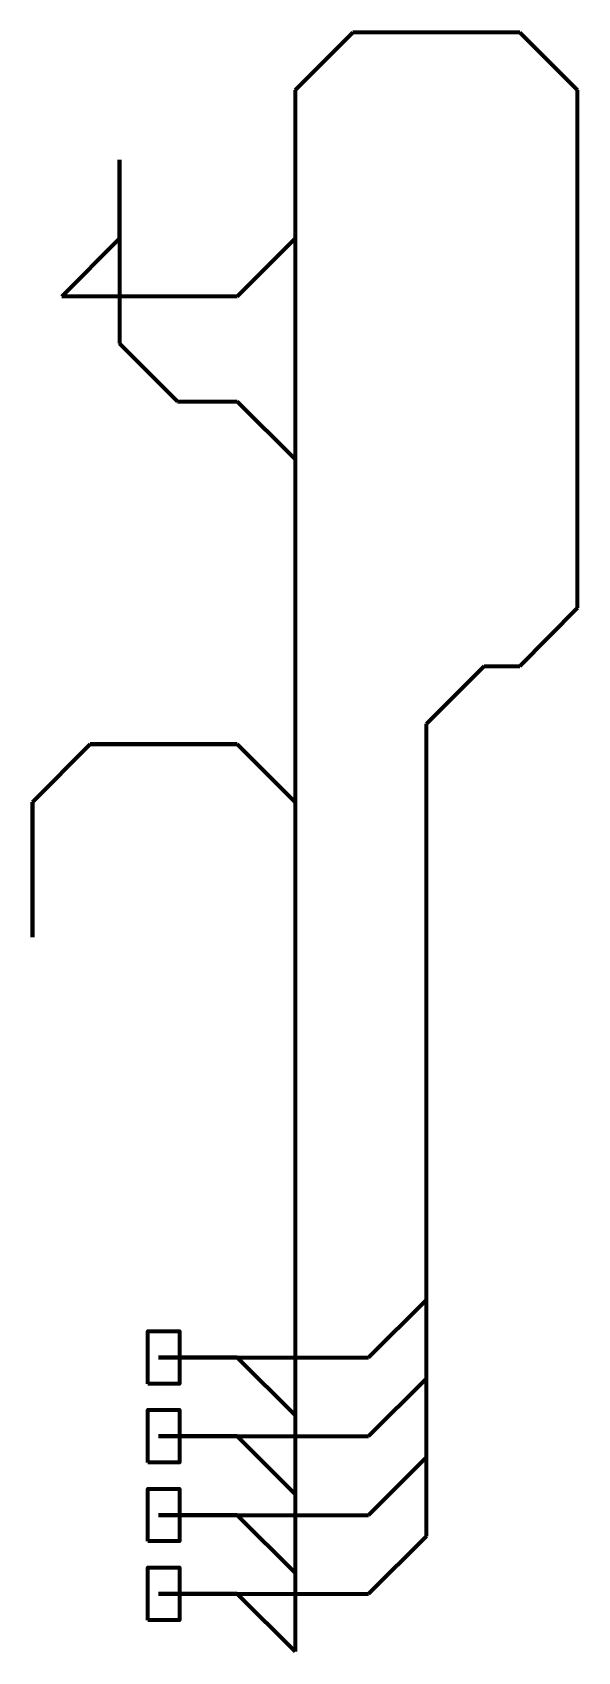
# Model space of a CAD drawing. Extents: x -12300 to -1920, y -19175 to 11652.
import ezdxf

# ---------------------------------------------------------------- set-up
doc = ezdxf.new("R2010")
doc.units = 0
doc.layers.add('mainlayer', color=1, linetype='CONTINUOUS', lineweight=100)

msp = doc.modelspace()

# ---------------------------------------------------------------- linework, layer by layer
at = {"layer": 'mainlayer'}
for p, q in [((-6200, 11652), (-7300, 10552)), ((-3020, 11652), (-6200, 11652)), ((-1920, 10552), (-3020, 11652)), ((-7300, 10552), (-7300, 7726)), ((-1920, 5932), (-1920, 10552)), ((-10640, 9226), (-10640, 7726)), ((-10640, 7726), (-10640, 9226)), ((-11740, 6626), (-10640, 7726)), ((-10640, 7726), (-10640, 5726)), ((-7300, 7726), (-8400, 6626)), ((-7300, 7726), (-7300, 3526)), ((-8400, 6626), (-11740, 6626)), ((-1920, 695), (-1920, 5932)), ((-10640, 5726), (-9540, 4626)), ((-9540, 4626), (-8400, 4626)), ((-8400, 4626), (-7300, 3526)), ((-7300, 3526), (-7300, -3000)), ((-3020, -415), (-1920, 695)), ((-4800, -1515), (-3700, -415)), ((-3700, -415), (-3020, -415)), ((-4800, -12475), (-4800, -1515)), ((-11200, -1900), (-12300, -3000)), ((-12300, -3000), (-11200, -1900)), ((-8400, -1900), (-11200, -1900)), ((-11200, -1900), (-8400, -1900)), ((-7300, -3000), (-8400, -1900)), ((-8400, -1900), (-7300, -3000)), ((-12300, -3000), (-12300, -5572)), ((-12300, -5572), (-12300, -3000)), ((-7300, -3000), (-7300, -16175)), ((-7300, -3000), (-7300, -14675)), ((-5900, -13575), (-4800, -12475)), ((-4800, -13975), (-4800, -12475)), ((-4800, -13975), (-4800, -12475)), ((-9900, -13575), (-8400, -13575)), ((-8400, -13575), (-9900, -13575)), ((-8400, -13575), (-5900, -13575)), ((-7300, -14675), (-8400, -13575)), ((-5900, -15075), (-4800, -13975)), ((-4800, -15475), (-4800, -13975)), ((-7300, -14675), (-7300, -16175)), ((-9900, -15075), (-8400, -15075)), ((-8400, -15075), (-9900, -15075)), ((-8400, -15075), (-7300, -16175)), ((-8400, -15075), (-5900, -15075)), ((-7300, -16175), (-8400, -15075)), ((-5900, -16575), (-4800, -15475)), ((-4800, -16975), (-4800, -15475)), ((-7300, -16175), (-7300, -17675)), ((-9900, -16575), (-8400, -16575)), ((-8400, -16575), (-9900, -16575)), ((-8400, -16575), (-7300, -17675)), ((-8400, -16575), (-5900, -16575)), ((-7300, -17675), (-8400, -16575)), ((-5900, -18075), (-4800, -16975)), ((-7300, -17675), (-7300, -19175)), ((-9900, -18075), (-8400, -18075)), ((-8400, -18075), (-9900, -18075)), ((-8400, -18075), (-7300, -19175)), ((-8400, -18075), (-5900, -18075)), ((-7300, -19175), (-8400, -18075))]:
    msp.add_line(p, q, dxfattribs=at)
for points in [[(-10101, -14075), (-10099, -13075), (-9499, -13074), (-9501, -14074)], [(-10101, -15575), (-10099, -14575), (-9499, -14574), (-9501, -15574)], [(-10101, -17075), (-10099, -16075), (-9499, -16074), (-9501, -17074)], [(-10101, -18575), (-10099, -17575), (-9499, -17574), (-9501, -18574)]]:
    msp.add_lwpolyline(points, close=True, dxfattribs=at)

doc.saveas('drawing.dxf')
